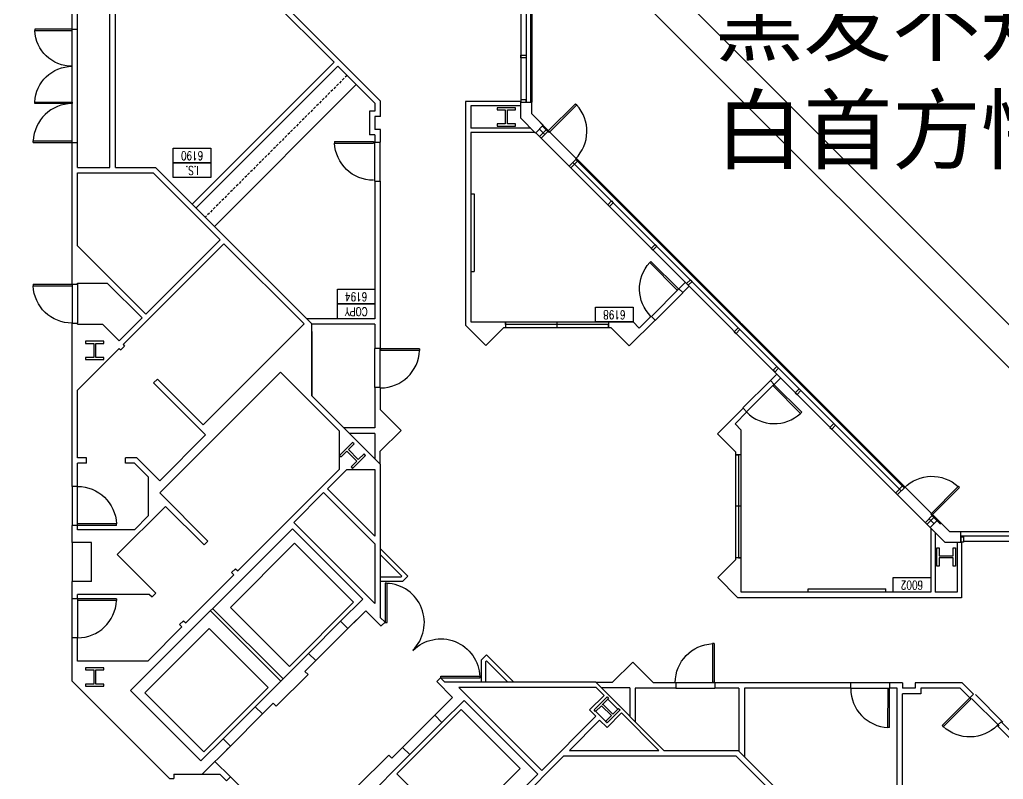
# Model space of a CAD drawing. Header units: millimetres. Extents: x 489553472 to 489553809, y 110504095 to 110504426.
# Drawn here: x 489553540.5 to 489553631.5, y 110504186.3 to 110504256.6 of the extents above; entities that cross this region are included whole.
import ezdxf
from ezdxf.enums import TextEntityAlignment as Align

# ---------------------------------------------------------------- set-up
doc = ezdxf.new("R2010")
doc.units = ezdxf.units.MM
doc.linetypes.add('HIDDEN', pattern=[0.375, 0.25, -0.125])
for name, color, linetype in [('DIM', 3, 'Continuous'), ('E-B-CORE', 30, 'Continuous'), ('E-B-ELEV', 112, 'Continuous'), ('E-B-FURR', 6, 'Continuous'), ('E-B-GLAZ', 72, 'Continuous'), ('E-B-MULL', 8, 'Continuous'), ('E-B-SHEL', 2, 'Continuous'), ('E-C-HEAD', 5, 'Continuous'), ('E-F-CASE', 4, 'Continuous'), ('E-F-DOOR', 3, 'Continuous'), ('E-S-COLM', 8, 'Continuous'), ('IDOORE', 2, 'Continuous'), ('IWALLE', 3, 'Continuous'), ('RMNUM', 40, 'Continuous'), ('TXT', 7, 'Continuous')]:
    doc.layers.add(name, color=color, linetype=linetype)
doc.styles.add('ROMANS', font='romans', dxfattribs={"width": 0.75, "height": 8})
doc.styles.get("Standard").update_dxf_attribs({"font": 'arial.ttf'})
doc.dimstyles.new('ISO-25', dxfattribs={"dimscale": 3, "dimtxt": 2.5, "dimasz": 2.5, "dimexe": 1.25, "dimexo": 0.625, "dimtad": 1, "dimdsep": 46, "dimtxsty": 'Standard', "dimcen": 2.5, "dimadec": 0, "dimazin": 0, "dimtfac": 1, "dimtmove": 0, "dimatfit": 3, "dimfxl": 0, "dimarcsym": 0})

# ---------------------------------------------------------------- blocks, each defined once
blk = doc.blocks.new('DOOR')
for p, q in [((23.430248, -26.001126), (23.430248, -62.225809)), ((25.177282, -26.001126), (23.430248, -26.001126)), ((25.177282, -62.225809), (25.177282, -26.001126)), ((23.902282, -62.225809), (25.177282, -62.225809))]:
    blk.add_line(p, q)
blk.add_arc((25.177282, -26.001126), 36.224684, 135, 267.984193)
blk = doc.blocks.new('DR-36')
for p, q in [((0, 36), (0, 0)), ((0, 36), (1.5, 36)), ((1.5, 36), (1.5, 0)), ((0, 0), (1.5, 0))]:
    blk.add_line(p, q)
blk.add_arc((0, 0), 36, 0, 87.61406)
blk = doc.blocks.new('DR-69P')
for points in [[(1.5, 0), (0, 0), (0, 34.5), (1.5, 34.5)], [(67.5, 0), (69, 0), (69, 34.5), (67.5, 34.5)]]:
    blk.add_lwpolyline(points, close=True)
for centre, start, end in [((0, 0), 0, 87.51045), ((69, 0), 92.48955, 180)]:
    blk.add_arc(centre, 34.5, start, end)
blk = doc.blocks.new('RMNUM')
at = {"layer": 'RMNUM'}
blk.add_lwpolyline([(-16.33354, 6.674702), (18.388073, 6.674702), (18.388073, -6.982766), (-16.33354, -6.982766), (-16.33354, 6.674702)], dxfattribs=at)
at = {"layer": 'RMNUM', "style": 'ROMANS', "width": 0.75}
blk.add_attdef('NUMBER', text='', height=8, dxfattribs=at).set_placement((1.027267, 0.114097), align=Align.MIDDLE_CENTER)
blk = doc.blocks.new('*D20')
at = {"layer": 'Defpoints', "color": 0, "transparency": 16777216}
for p in [(489553526.856, 110504401.545), (489553482.316, 110504115.512), (489553565.049, 110504115.512)]:
    blk.add_point(p, dxfattribs=at)
at = {"layer": 'DIM', "color": 0, "lineweight": -2, "transparency": 16777216}
for p, q in [((489553524.981, 110504401.545), (489553478.566, 110504401.545)), ((489553482.316, 110504394.045), (489553482.316, 110504123.012)), ((489553563.174, 110504115.512), (489553478.566, 110504115.512))]:
    blk.add_line(p, q, dxfattribs=at)
at = {"layer": 'DIM', "color": 0, "transparency": 16777216}
for points in [[(489553481.066, 110504394.045), (489553483.566, 110504394.045), (489553482.316, 110504401.545)], [(489553481.066, 110504123.012), (489553483.566, 110504123.012), (489553482.316, 110504115.512)]]:
    blk.add_solid(points, dxfattribs=at)
at = {"layer": 'DIM', "color": 0, "transparency": 16777216, "insert": (489553476.611, 110504258.529), "char_height": 7.5, "attachment_point": 5, "rotation": 90}
blk.add_mtext('288', dxfattribs=at)

msp = doc.modelspace()

# ---------------------------------------------------------------- linework, layer by layer
at = {"layer": 'E-B-CORE'}
for p, q in [((489553545.3485221, 110504255.7123077), (489553545.3485221, 110504258.5123077)), ((489553545.8485221, 110504255.7123077), (489553545.8485221, 110504258.0123077)), ((489553548.8485221, 110504242.9123077), (489553548.8485221, 110504258.0123077)), ((489553549.3485221, 110504242.9123077), (489553549.3485221, 110504258.5123077)), ((489553545.3485221, 110504255.7123077), (489553545.8485221, 110504255.7123077)), ((489553545.3485221, 110504232.1123077), (489553545.3485221, 110504245.2123077)), ((489553545.3485221, 110504245.2123077), (489553545.8485221, 110504245.2123077)), ((489553545.8485221, 110504242.9123077), (489553545.8485221, 110504245.2123077)), ((489553545.8485221, 110504242.9123077), (489553548.8485221, 110504242.9123077)), ((489553545.8485221, 110504242.4123077), (489553552.8382191, 110504242.4123077)), ((489553545.8485221, 110504235.6620552), (489553545.8485221, 110504242.4123077)), ((489553549.3485221, 110504242.9123077), (489553553.0453258, 110504242.9123077)), ((489553552.8382191, 110504242.4123077), (489553559.0348136, 110504236.2157132)), ((489553553.0453258, 110504242.9123077), (489553567.520095, 110504228.4375386)), ((489553559.388367, 110504235.8621598), (489553550.0545575, 110504226.5283503)), ((489553559.0348136, 110504236.2157132), (489553552.1648389, 110504229.3457384)), ((489553559.388367, 110504235.8621598), (489553566.8129882, 110504228.4375386)), ((489553552.1648389, 110504229.3457384), (489553545.8485221, 110504235.6620552)), ((489553545.8485221, 110504232.2123077), (489553548.5911628, 110504232.2123077)), ((489553545.8485221, 110504232.1123077), (489553545.8485221, 110504232.2123077)), ((489553551.8112855, 110504228.992185), (489553548.5911628, 110504232.2123077)), ((489553545.3485221, 110504232.1123077), (489553545.8485221, 110504232.1123077)), ((489553551.8112855, 110504228.992185), (489553549.6899651, 110504226.8708647)), ((489553545.3485221, 110504213.4175855), (489553545.3485221, 110504228.5123077)), ((489553545.3485221, 110504228.5123077), (489553545.8485221, 110504228.5123077)), ((489553545.8485221, 110504228.4123077), (489553545.8485221, 110504228.5123077)), ((489553545.8485221, 110504228.4123077), (489553548.1485221, 110504228.4123077)), ((489553549.6899651, 110504226.8708647), (489553548.1485221, 110504228.4123077)), ((489553566.8129882, 110504228.4375386), (489553557.4791787, 110504219.1037291)), ((489553567.520095, 110504221.7907348), (489553567.520095, 110504228.4375386)), ((489553567.520095, 110504227.7304318), (489553567.520095, 110504221.7907348)), ((489553549.7010041, 110504226.1747969), (489553545.8485221, 110504222.3223149)), ((489553549.7010041, 110504226.1747969), (489553549.8424254, 110504226.0333755)), ((489553550.1959788, 110504226.3869289), (489553549.8424254, 110504226.0333755)), ((489553550.0545575, 110504226.5283503), (489553550.1959788, 110504226.3869289)), ((489553553.236538, 110504223.3463697), (489553552.8829846, 110504222.9928164)), ((489553553.236538, 110504223.3463697), (489553557.4791787, 110504219.1037291)), ((489553564.6209572, 110504223.9827658), (489553553.44867, 110504212.8104787)), ((489553564.6209572, 110504223.9827658), (489553570.0414153, 110504218.5623077)), ((489553545.8485221, 110504216.0631699), (489553545.8485221, 110504222.3223149)), ((489553552.8829846, 110504222.9928164), (489553557.6913107, 110504218.1844902)), ((489553567.520095, 110504221.7907348), (489553573.8485221, 110504215.4623077)), ((489553570.0414153, 110504218.5623077), (489553570.0414153, 110504214.9782457)), ((489553557.6913107, 110504218.1844902), (489553553.44867, 110504213.9418496)), ((489553546.6843825, 110504216.0631699), (489553545.8485221, 110504216.0631699)), ((489553546.6843825, 110504215.5631699), (489553546.6843825, 110504216.0631699)), ((489553551.3273497, 110504216.0631699), (489553550.2843825, 110504216.0631699)), ((489553550.2843825, 110504215.5631699), (489553550.2843825, 110504216.0631699)), ((489553551.3273497, 110504216.0631699), (489553553.44867, 110504213.9418496)), ((489553546.6843825, 110504215.5631699), (489553545.8485221, 110504215.5631699)), ((489553545.8485221, 110504213.4175855), (489553545.8485221, 110504215.5631699)), ((489553551.1202429, 110504215.5631699), (489553550.2843825, 110504215.5631699)), ((489553551.1202429, 110504215.5631699), (489553552.3930351, 110504214.2903777)), ((489553570.0414153, 110504214.9782457), (489553560.6611592, 110504205.5979895)), ((489553570.7465025, 110504214.9782457), (489553568.9626608, 110504213.194404)), ((489553570.7465025, 110504214.9782457), (489553573.3485221, 110504214.9782457)), ((489553573.3485221, 110504214.9782457), (489553573.3485221, 110504208.8085427)), ((489553573.8485221, 110504215.4623077), (489553573.8485221, 110504209.0741355)), ((489553573.8485221, 110504215.4623077), (489553573.8485221, 110504205.5400107)), ((489553552.3930351, 110504214.2903777), (489553552.3930351, 110504210.6903777)), ((489553545.8485221, 110504213.4175855), (489553545.3485221, 110504213.4175855)), ((489553568.9626608, 110504213.194404), (489553573.3485221, 110504208.8085427)), ((489553553.44867, 110504212.8104787), (489553557.9034428, 110504208.355706)), ((489553568.6091075, 110504212.8408506), (489553565.8513909, 110504210.083134)), ((489553568.6091075, 110504212.8408506), (489553573.3485221, 110504208.101436)), ((489553549.5261304, 110504207.1163662), (489553553.9809031, 110504211.5711389)), ((489553553.9809031, 110504211.5711389), (489553557.5498894, 110504208.0021526)), ((489553551.1202429, 110504209.4175855), (489553552.3930351, 110504210.6903777)), ((489553545.8485221, 110504209.8175855), (489553545.3485221, 110504209.8175855)), ((489553545.3485221, 110504208.2175855), (489553545.3485221, 110504209.8175855)), ((489553545.8485221, 110504209.4175855), (489553545.8485221, 110504209.8175855)), ((489553565.7229067, 110504209.5045121), (489553550.7556869, 110504194.5372923)), ((489553565.7229067, 110504209.5045121), (489553572.228289, 110504202.9991297)), ((489553565.8513909, 110504210.083134), (489553573.3485221, 110504202.5865681)), ((489553551.1202429, 110504209.4175855), (489553545.8485221, 110504209.4175855)), ((489553547.1485221, 110504208.2175855), (489553545.3485221, 110504208.2175855)), ((489553547.1485221, 110504204.6175855), (489553547.1485221, 110504208.2175855)), ((489553557.9034428, 110504208.355706), (489553557.5498894, 110504208.0021526)), ((489553573.3485221, 110504208.101436), (489553573.3485221, 110504202.5865681)), ((489553573.8485221, 110504208.3670287), (489553573.8485221, 110504207.6759348)), ((489553573.8485221, 110504207.6759348), (489553576.3941065, 110504205.1303504)), ((489553573.8485221, 110504207.6759348), (489553576.3941065, 110504205.1303504)), ((489553549.5261304, 110504207.1163662), (489553553.0951166, 110504203.5473799)), ((489553573.8485221, 110504207.1102494), (489553573.8485221, 110504201.3000774)), ((489553573.8485221, 110504207.1102494), (489553575.8284211, 110504205.1303504)), ((489553560.4490272, 110504205.8101216), (489553560.0954738, 110504205.4565682)), ((489553560.4490272, 110504205.8101216), (489553560.6611592, 110504205.5979895)), ((489553560.3076058, 110504205.2444361), (489553555.8528331, 110504200.7896634)), ((489553560.0954738, 110504205.4565682), (489553560.3076058, 110504205.2444361)), ((489553575.7334463, 110504205.0353756), (489553573.8485221, 110504205.0353756)), ((489553575.7334463, 110504205.0353756), (489553575.8284211, 110504205.1303504)), ((489553575.8991318, 110504204.6353756), (489553576.3941065, 110504205.1303504)), ((489553547.1485221, 110504204.6175855), (489553545.3485221, 110504204.6175855)), ((489553545.3485221, 110504203.0175855), (489553545.3485221, 110504204.6175855)), ((489553575.8991318, 110504204.6353756), (489553573.8485221, 110504204.6353756)), ((489553552.5178042, 110504203.4175855), (489553545.8485221, 110504203.4175855)), ((489553545.8485221, 110504203.0175855), (489553545.8485221, 110504203.4175855)), ((489553552.5178042, 110504203.4175855), (489553552.7415632, 110504203.1938265)), ((489553553.0951166, 110504203.5473799), (489553552.7415632, 110504203.1938265)), ((489553545.8485221, 110504203.0175855), (489553545.3485221, 110504203.0175855)), ((489553572.228289, 110504202.9991297), (489553570.1804057, 110504200.9512463)), ((489553572.228289, 110504202.9991297), (489553570.1804057, 110504200.9512463)), ((489553572.4961804, 110504201.9235181), (489553570.8521571, 110504200.2794949)), ((489553571.8509454, 110504201.2782832), (489553570.8521571, 110504200.2794949)), ((489553572.4961804, 110504201.9235181), (489553573.9418467, 110504200.5093359)), ((489553573.8485221, 110504201.3000774), (489553574.2914866, 110504200.8667599)), ((489553555.4992797, 110504200.43611), (489553552.3351707, 110504197.2720011)), ((489553555.6407011, 110504201.0017955), (489553555.2871477, 110504200.6482421)), ((489553555.2871477, 110504200.6482421), (489553555.4992797, 110504200.43611)), ((489553555.6407011, 110504201.0017955), (489553555.8528331, 110504200.7896634)), ((489553570.1804057, 110504200.9512463), (489553570.8521571, 110504200.2794949)), ((489553570.1804057, 110504200.9512463), (489553570.8521571, 110504200.2794949)), ((489553574.2883196, 110504200.8721285), (489553573.9347662, 110504200.5185751)), ((489553545.3485221, 110504195.4184789), (489553545.3485221, 110504199.4175855)), ((489553545.8485221, 110504199.4175855), (489553545.3485221, 110504199.4175855)), ((489553545.8485221, 110504197.2720011), (489553545.8485221, 110504199.4175855)), ((489553567.2105572, 110504197.9813978), (489553562.279432, 110504193.0502726)), ((489553567.2105572, 110504197.9813978), (489553567.8823086, 110504197.3096464)), ((489553583.17159, 110504197.3629174), (489553583.6665648, 110504197.8578921)), ((489553583.6665648, 110504197.8578921), (489553586.2121492, 110504195.3123077)), ((489553583.6665648, 110504197.8578921), (489553586.2121492, 110504195.3123077)), ((489553552.3351707, 110504197.2720011), (489553545.8485221, 110504197.2720011)), ((489553567.8823086, 110504197.3096464), (489553566.8835203, 110504196.3108581)), ((489553583.17159, 110504197.3629174), (489553583.17159, 110504195.3123077)), ((489553583.57159, 110504197.1972319), (489553583.6665648, 110504197.2922067)), ((489553583.57159, 110504197.1972319), (489553583.57159, 110504195.3123077)), ((489553583.6665648, 110504197.2922067), (489553585.6464638, 110504195.3123077)), ((489553567.166363, 110504196.0280153), (489553564.2328145, 110504193.0944668)), ((489553566.8835203, 110504196.3108581), (489553567.166363, 110504196.0280153)), ((489553545.3485221, 110504195.4184789), (489553554.3546933, 110504186.4123077)), ((489553579.4182985, 110504195.7198844), (489553579.0647451, 110504195.366331)), ((489553580.5207498, 110504193.8989487), (489553579.0647451, 110504195.366331)), ((489553579.8205675, 110504195.3123077), (489553579.4182985, 110504195.7198844)), ((489553593.7868226, 110504195.3123077), (489553579.8205675, 110504195.3123077)), ((489553600.078649, 110504189.0123077), (489553593.7868226, 110504195.3123077)), ((489553550.7556869, 110504194.5372923), (489553557.2610693, 110504188.0319099)), ((489553588.7734952, 110504187.1610303), (489553581.1222178, 110504194.8123077)), ((489553593.824456, 110504194.8123077), (489553581.1222178, 110504194.8123077)), ((489553593.1982847, 110504192.7502443), (489553594.5428076, 110504194.0930229)), ((489553594.5428076, 110504194.0930229), (489553593.824456, 110504194.8123077)), ((489553563.9499717, 110504193.3773095), (489553562.9511834, 110504192.3785212)), ((489553563.9499717, 110504193.3773095), (489553564.2328145, 110504193.0944668)), ((489553580.5207498, 110504193.8989487), (489553578.8767266, 110504192.2549254)), ((489553579.8755149, 110504193.2537137), (489553578.8767266, 110504192.2549254)), ((489553581.5963614, 110504193.6310573), (489553579.548478, 110504191.583174)), ((489553581.5963614, 110504193.6310573), (489553579.548478, 110504191.583174)), ((489553588.4199418, 110504186.8074769), (489553581.5963614, 110504193.6310573)), ((489553595.1237704, 110504193.5113054), (489553594.8953515, 110504193.740021)), ((489553595.8141842, 110504192.820376), (489553595.1237704, 110504193.5113054)), ((489553562.279432, 110504193.0502726), (489553562.9511834, 110504192.3785212)), ((489553579.548478, 110504191.583174), (489553578.8767266, 110504192.2549254)), ((489553579.548478, 110504191.583174), (489553578.8767266, 110504192.2549254)), ((489553593.7801191, 110504192.1676541), (489553588.7734952, 110504187.1610303)), ((489553593.7801191, 110504192.1676541), (489553593.1982389, 110504192.7502903)), ((489553594.8244925, 110504191.5478416), (489553593.6225028, 110504192.7500149)), ((489553594.8244466, 110504191.1233478), (489553596.1667676, 110504192.4674126)), ((489553599.6173898, 110504189.0123077), (489553596.1667676, 110504192.4674126)), ((489553594.1341315, 110504191.8145598), (489553591.3318794, 110504189.0123077)), ((489553594.8244925, 110504191.1233019), (489553594.1332143, 110504191.8154781)), ((489553594.7537818, 110504191.4771309), (489553594.7537818, 110504191.4771309)), ((489553559.3095835, 110504190.0804241), (489553557.2610693, 110504188.0319099)), ((489553559.3095835, 110504190.0804241), (489553559.9813349, 110504189.4086727)), ((489553559.9813349, 110504189.4086727), (489553557.38497, 110504186.8123077)), ((489553559.9813349, 110504189.4086727), (489553559.6277815, 110504189.0551193)), ((489553576.5786295, 110504188.6133255), (489553571.6475043, 110504183.6822003)), ((489553574.625247, 110504188.5691313), (489553571.6916985, 110504185.6355828)), ((489553574.9080898, 110504188.2862886), (489553574.625247, 110504188.5691313)), ((489553575.9068781, 110504189.2850769), (489553574.9080898, 110504188.2862886)), ((489553576.5786295, 110504188.6133255), (489553575.9068781, 110504189.2850769)), ((489553591.3318794, 110504189.0123077), (489553599.6173898, 110504189.0123077)), ((489553600.078649, 110504189.0123077), (489553606.9446116, 110504189.0123077)), ((489553606.9446116, 110504189.0123077), (489553622.1485221, 110504173.8083972)), ((489553558.5557297, 110504187.9830674), (489553559.9810986, 110504186.5580135)), ((489553590.8318794, 110504188.5123077), (489553581.9380035, 110504179.6184318)), ((489553590.8318794, 110504188.5123077), (489553606.7375048, 110504188.5123077)), ((489553606.7375048, 110504188.5123077), (489553621.6485221, 110504173.6012904)), ((489553554.7546933, 110504186.8123077), (489553559.0193827, 110504186.8123077)), ((489553554.7546933, 110504186.8123077), (489553554.7546933, 110504186.4123077)), ((489553559.0193827, 110504186.8123077), (489553559.6275452, 110504186.2044601)), ((489553588.4199418, 110504186.8074769), (489553578.4710848, 110504176.8586198)), ((489553554.3546933, 110504186.4123077), (489553554.7546933, 110504186.4123077)), ((489553559.9810986, 110504186.5580135), (489553559.6275452, 110504186.2044601))]:
    msp.add_line(p, q, dxfattribs=at)
at = {"layer": 'E-B-ELEV'}
for p, q in [((489553564.6389286, 110504195.4097692), (489553558.1335462, 110504201.9151516)), ((489553564.8510606, 110504195.6219012), (489553558.3456782, 110504202.1272836))]:
    msp.add_line(p, q, dxfattribs=at)
for points in [[(489553565.9231116, 110504208.1729362), (489553559.9834147, 110504202.2332393), (489553565.4400639, 110504196.77659), (489553571.3797609, 110504202.716287)], [(489553558.0269597, 110504200.2767843), (489553563.483609, 110504194.820135), (489553557.543912, 110504188.8804381), (489553552.0872628, 110504194.3370873)], [(489553586.7701679, 110504187.3258799), (489553580.830471, 110504181.386183), (489553575.3738217, 110504186.8428322), (489553581.3135187, 110504192.7825292)]]:
    msp.add_lwpolyline(points, close=True, dxfattribs=at)
at = {"layer": 'E-B-FURR'}
for p, q in [((489553586.8485221, 110504294.1123077), (489553586.8485221, 110504249.1759069)), ((489553559.6078029, 110504263.3123077), (489553573.8485221, 110504249.0715885)), ((489553559.4006961, 110504262.8123077), (489553569.5782545, 110504252.6347493)), ((489553569.5782545, 110504252.6347493), (489553556.4505693, 110504239.5070642)), ((489553569.9318079, 110504252.2811959), (489553556.8041227, 110504239.1535108)), ((489553569.9318079, 110504252.2811959), (489553573.3485221, 110504248.8644817)), ((489553573.3485221, 110504248.8634258), (489553573.3485221, 110504248.1154719)), ((489553573.8485221, 110504249.0705326), (489553573.8485221, 110504247.6154719)), ((489553581.7265667, 110504249.0102374), (489553581.7265667, 110504228.3180837)), ((489553586.8485221, 110504249.0102374), (489553581.7265667, 110504249.0102374)), ((489553586.8485221, 110504248.6102374), (489553582.2265667, 110504248.6102374)), ((489553582.2265667, 110504248.6102374), (489553582.2265667, 110504246.5523321)), ((489553572.8485221, 110504248.1154719), (489553572.8485221, 110504245.9154719)), ((489553573.3485221, 110504248.1154719), (489553572.8485221, 110504248.1154719)), ((489553573.3485221, 110504247.6154719), (489553573.3485221, 110504246.4154719)), ((489553573.8603842, 110504247.6154719), (489553573.3485221, 110504247.6154719)), ((489553573.3485221, 110504245.9154719), (489553572.8485221, 110504245.9154719)), ((489553573.8603842, 110504246.4154719), (489553573.3485221, 110504246.4154719)), ((489553573.3485221, 110504245.9154719), (489553573.3485221, 110504245.2516047)), ((489553573.8485221, 110504246.4154719), (489553573.8485221, 110504245.2516047)), ((489553587.7545327, 110504246.5523321), (489553582.2265667, 110504246.5523321)), ((489553582.2265667, 110504246.1523321), (489553582.2265667, 110504228.6244577)), ((489553588.1542631, 110504246.1523321), (489553582.2265667, 110504246.1523321)), ((489553624.710304, 110504209.6260017), (489553588.2312596, 110504246.1050461)), ((489553573.3277106, 110504245.2516047), (489553573.8485221, 110504245.2516047)), ((489553573.3277106, 110504241.6516047), (489553573.8485221, 110504241.6516047)), ((489553573.3485221, 110504241.6516047), (489553573.3485221, 110504228.9207454)), ((489553573.8485221, 110504241.6516047), (489553573.8485221, 110504226.1745384)), ((489553582.2265667, 110504240.4786305), (489553582.5265667, 110504240.4786305)), ((489553582.5265667, 110504240.4786305), (489553582.5265667, 110504233.2786305)), ((489553582.2265667, 110504233.2786305), (489553582.5265667, 110504233.2786305)), ((489553601.4642603, 110504231.6883425), (489553602.0634079, 110504232.2905129)), ((489553602.0592319, 110504232.2809046), (489553602.4077547, 110504231.9266865)), ((489553601.8204369, 110504231.3389989), (489553601.4642603, 110504231.6883425)), ((489553601.8204369, 110504231.3389989), (489553602.4161766, 110504231.9377442)), ((489553573.3485221, 110504228.9207454), (489553567.0368881, 110504228.9207454)), ((489553582.2265667, 110504228.6244577), (489553597.2265667, 110504228.6244577)), ((489553596.8774116, 110504226.4280283), (489553599.2525306, 110504228.7912248)), ((489553597.2265667, 110504228.6244577), (489553597.7998519, 110504228.0511725)), ((489553597.7998519, 110504228.0511725), (489553598.9018486, 110504229.1476374)), ((489553598.8898985, 110504229.1597828), (489553599.2525306, 110504228.7912248)), ((489553573.3485221, 110504228.4207454), (489553567.4893431, 110504228.4207454)), ((489553573.3485221, 110504228.4207454), (489553573.3485221, 110504226.1745384)), ((489553581.7265667, 110504228.3180837), (489553583.5937207, 110504226.4509296)), ((489553585.2672488, 110504228.1244577), (489553583.5937207, 110504226.4509296)), ((489553585.2672488, 110504228.1244577), (489553595.1749226, 110504228.1244577)), ((489553595.1749226, 110504228.1244577), (489553596.8774116, 110504226.4280283)), ((489553595.3625094, 110504227.9375386), (489553596.8774116, 110504226.4280283)), ((489553573.8784217, 110504226.1745384), (489553573.3485221, 110504226.1745384)), ((489553609.9298497, 110504223.2051379), (489553610.5289974, 110504223.8073084)), ((489553610.2840678, 110504222.8566151), (489553609.9298497, 110504223.2051379)), ((489553610.2984642, 110504222.868295), (489553610.8817661, 110504223.4545396)), ((489553573.3485221, 110504222.5745384), (489553573.3485221, 110504218.8207454)), ((489553573.8784217, 110504222.5745384), (489553573.3485221, 110504222.5745384)), ((489553573.8485221, 110504222.5745384), (489553573.8485221, 110504220.5233951)), ((489553573.8485221, 110504220.5233951), (489553575.7729979, 110504218.5989193)), ((489553605.0274424, 110504218.2779976), (489553607.3906388, 110504220.6531166)), ((489553607.7591969, 110504220.2904844), (489553607.3906388, 110504220.6531166)), ((489553606.6505865, 110504219.2004379), (489553607.7470514, 110504220.3024346)), ((489553573.3485221, 110504218.8207454), (489553570.4900844, 110504218.8207454)), ((489553575.7729979, 110504218.5989193), (489553573.8485221, 110504216.6744436)), ((489553607.2238717, 110504218.6271527), (489553606.6505865, 110504219.2004379)), ((489553607.2238717, 110504203.6271527), (489553607.2238717, 110504218.6271527)), ((489553573.3485221, 110504218.3207454), (489553570.9900844, 110504218.3207454)), ((489553573.3485221, 110504218.3207454), (489553573.3485221, 110504215.9623077)), ((489553606.7238717, 110504216.5755086), (489553605.0274424, 110504218.2779976)), ((489553573.8485221, 110504215.4623077), (489553573.8485221, 110504216.6744436)), ((489553606.7238717, 110504206.6678348), (489553606.7238717, 110504216.5755086)), ((489553624.7517461, 110504209.5548491), (489553624.7517461, 110504203.6271527)), ((489553625.1517461, 110504209.1551187), (489553625.1517461, 110504203.6271527)), ((489553627.2096514, 110504208.2491081), (489553627.2096514, 110504203.6271527)), ((489553627.6096514, 110504208.2491081), (489553627.6096514, 110504203.1271527)), ((489553672.6485221, 110504208.3123077), (489553627.7753209, 110504208.3123077)), ((489553606.7238717, 110504206.6678348), (489553605.0503436, 110504204.9943067)), ((489553606.9174977, 110504203.1271527), (489553605.0503436, 110504204.9943067)), ((489553627.6096514, 110504203.1271527), (489553606.9174977, 110504203.1271527)), ((489553624.7517461, 110504203.6271527), (489553607.2238717, 110504203.6271527)), ((489553613.4064345, 110504203.9544098), (489553620.6064345, 110504203.9544098)), ((489553613.4064345, 110504203.6544098), (489553613.4064345, 110504203.9544098)), ((489553620.6064345, 110504203.6544098), (489553620.6064345, 110504203.9544098)), ((489553627.2096514, 110504203.6271527), (489553625.1517461, 110504203.6271527)), ((489553597.1983333, 110504197.1735839), (489553595.3293792, 110504195.3046297)), ((489553599.1202385, 110504195.2512904), (489553597.1981392, 110504197.1733897)), ((489553593.7944906, 110504195.3046297), (489553595.3293792, 110504195.3046297)), ((489553601.1717701, 110504195.2512904), (489553599.1202385, 110504195.2512904)), ((489553601.1717701, 110504195.28119), (489553601.1717701, 110504194.7512904)), ((489553604.7717701, 110504195.28119), (489553604.7717701, 110504194.7512904)), ((489553617.3507086, 110504195.2512904), (489553604.7717701, 110504195.2512904)), ((489553617.3507086, 110504194.7304788), (489553617.3507086, 110504195.2512904)), ((489553622.1240017, 110504195.2512904), (489553620.9601345, 110504195.2512904)), ((489553620.9601345, 110504194.7304788), (489553620.9601345, 110504195.2512904)), ((489553622.1240017, 110504195.2631524), (489553622.1240017, 110504194.7512904)), ((489553623.3240017, 110504195.2631524), (489553623.3240017, 110504194.7512904)), ((489553627.6677643, 110504195.2512904), (489553623.3240017, 110504195.2512904)), ((489553628.710064, 110504194.2100466), (489553627.6688202, 110504195.2512904)), ((489553596.9179772, 110504194.804629), (489553594.2938427, 110504194.804629)), ((489553596.9179772, 110504194.804629), (489553596.9179772, 110504192.1770855)), ((489553597.4179772, 110504194.7512904), (489553597.4179772, 110504191.676436)), ((489553601.1717701, 110504194.7512904), (489553597.4179772, 110504194.7512904)), ((489553607.0179772, 110504194.7512904), (489553604.7717701, 110504194.7512904)), ((489553607.0179772, 110504194.7512904), (489553607.0179772, 110504188.8921114)), ((489553607.5179772, 110504194.7512904), (489553607.5179772, 110504188.4396564)), ((489553617.3507086, 110504194.7512904), (489553607.5179772, 110504194.7512904)), ((489553621.6485221, 110504194.7512904), (489553620.9601345, 110504194.7512904)), ((489553621.6485221, 110504173.8083972), (489553621.6485221, 110504194.7512904)), ((489553623.3240017, 110504194.7512904), (489553622.1240017, 110504194.7512904)), ((489553622.1485221, 110504173.8083972), (489553622.1485221, 110504194.2512904)), ((489553623.8240017, 110504194.2512904), (489553622.1485221, 110504194.2512904)), ((489553623.8240017, 110504194.7512904), (489553623.8240017, 110504194.2512904)), ((489553627.4606576, 110504194.7512904), (489553623.8240017, 110504194.7512904)), ((489553628.3553882, 110504193.8576156), (489553627.4617134, 110504194.7512904)), ((489553628.3511487, 110504193.8534029), (489553628.710064, 110504194.2100466)), ((489553630.8886395, 110504191.2997505), (489553631.2556612, 110504191.6644494)), ((489553641.4095394, 110504180.8034644), (489553630.9009855, 110504191.3120183)), ((489553641.9095394, 110504181.0105712), (489553631.2556612, 110504191.6644494))]:
    msp.add_line(p, q, dxfattribs=at)
at = {"layer": 'E-B-GLAZ'}
for p, q in [((489553587.3485221, 110504294.1123077), (489553587.3485221, 110504248.948754)), ((489553587.7485221, 110504294.1123077), (489553587.7485221, 110504248.948754)), ((489553587.8485221, 110504294.1123077), (489553587.8485221, 110504248.948754)), ((489553587.8485221, 110504247.8762687), (489553589.4162703, 110504246.3085206)), ((489553588.8461954, 110504246.7371741), (489553589.3454688, 110504246.2379007)), ((489553588.5646011, 110504246.4530829), (489553589.062263, 110504245.9554211)), ((489553588.565052, 110504245.7712537), (489553589.2722028, 110504246.4783165)), ((489553588.724151, 110504245.6121547), (489553589.4306905, 110504246.3198288)), ((489553591.3025481, 110504243.0337576), (489553592.0151026, 110504243.7462234)), ((489553591.4616518, 110504242.8746539), (489553592.1735903, 110504243.5877356)), ((489553591.631312, 110504243.386372), (489553622.013753, 110504213.0039311)), ((489553591.9145179, 110504243.6688516), (489553622.2963688, 110504213.2870007)), ((489553591.9853193, 110504243.7394715), (489553622.3670227, 110504213.3577681)), ((489553590.1863436, 110504228.6244577), (489553590.1863436, 110504228.1244577)), ((489553621.5142444, 110504212.8220614), (489553622.2141869, 110504213.5219168)), ((489553621.6733372, 110504212.6629686), (489553622.3726747, 110504213.3634291)), ((489553607.2238717, 110504211.5869295), (489553606.7238717, 110504211.5869295)), ((489553624.2517405, 110504210.0845652), (489553624.9570867, 110504210.7898237)), ((489553624.410838, 110504209.9254678), (489553625.1155745, 110504210.631336)), ((489553624.5924508, 110504210.4252332), (489553625.0524969, 110504209.9651871)), ((489553624.8753112, 110504210.7080583), (489553625.6660365, 110504209.917333)), ((489553624.9460262, 110504210.7787646), (489553625.7660365, 110504209.9587543)), ((489553672.6485221, 110504209.2123077), (489553627.548168, 110504209.2123077)), ((489553672.6485221, 110504208.8123077), (489553627.548168, 110504208.8123077))]:
    msp.add_line(p, q, dxfattribs=at)
for points in [[(489553594.9444585, 110504228.617174), (489553594.9444585, 110504228.117174), (489553594.9444585, 110504228.3810387), (489553585.4282286, 110504228.3810387), (489553585.4282286, 110504228.617174), (489553585.4282286, 110504228.117174)], [(489553607.216588, 110504216.3450445), (489553606.716588, 110504216.3450445), (489553606.9804527, 110504216.3450445), (489553606.9804527, 110504206.8288146), (489553607.216588, 110504206.8288146), (489553606.716588, 110504206.8288146)]]:
    msp.add_lwpolyline(points, dxfattribs=at)
at = {"layer": 'E-B-MULL'}
for points in [[(489553587.3485221, 110504253.0541985), (489553586.8485221, 110504253.0541985), (489553586.8485221, 110504253.2791985), (489553587.3485221, 110504253.2791985)], [(489553587.3485221, 110504249.1759069), (489553586.8485221, 110504249.1759069), (489553586.8485221, 110504248.9509069), (489553587.3485221, 110504248.9509069)], [(489553595.392252, 110504239.6516261), (489553595.0386986, 110504239.2980727), (489553594.8795996, 110504239.4571717), (489553595.233153, 110504239.8107251)], [(489553599.417555, 110504235.6263232), (489553599.0640016, 110504235.2727698), (489553598.9049025, 110504235.4318688), (489553599.2584559, 110504235.7854222)], [(489553602.6817132, 110504232.3736092), (489553602.3281598, 110504232.0200558), (489553602.1690608, 110504232.1791548), (489553602.5226142, 110504232.5327082)], [(489553606.9383393, 110504228.078818), (489553606.5847859, 110504227.7252646), (489553606.7438849, 110504227.5661655), (489553607.0974383, 110504227.9197189)], [(489553610.5229572, 110504224.506171), (489553610.1694038, 110504224.1526176), (489553610.3285029, 110504223.9935186), (489553610.6820563, 110504224.347072)], [(489553612.581712, 110504222.4307774), (489553612.2281586, 110504222.077224), (489553612.3872576, 110504221.918125), (489553612.740811, 110504222.2716784)], [(489553615.7835395, 110504219.2341446), (489553615.4299861, 110504218.8805912), (489553615.5890851, 110504218.7214922), (489553615.9426385, 110504219.0750456)], [(489553627.7753209, 110504208.7491081), (489553627.7753209, 110504208.2491081), (489553627.5503209, 110504208.2491081), (489553627.5503209, 110504208.7491081)]]:
    msp.add_lwpolyline(points, close=True, dxfattribs=at)
at = {"layer": 'E-B-SHEL'}
for p, q in [((489553598.8485221, 110504261.5123077), (489553640.0485221, 110504220.3123077)), ((489553598.8463549, 110504257.5123077), (489553636.0485221, 110504220.3101405)), ((489553586.8485221, 110504247.458954), (489553586.8485221, 110504248.948754)), ((489553586.8485221, 110504248.948754), (489553587.8485221, 110504248.948754)), ((489553587.8485221, 110504247.87297), (489553587.8485221, 110504248.948754)), ((489553588.9145939, 110504246.8061791), (489553587.8485221, 110504247.87297)), ((489553588.2106071, 110504246.0959501), (489553586.8485221, 110504247.458954)), ((489553588.2106071, 110504246.0959501), (489553588.916594, 110504246.8081969)), ((489553624.6953641, 110504209.6111931), (489553625.4076109, 110504210.3171799)), ((489553624.6953641, 110504209.6111931), (489553626.058368, 110504208.2491081)), ((489553625.4055931, 110504210.3151799), (489553626.472384, 110504209.2491081)), ((489553626.472384, 110504209.2491081), (489553627.548168, 110504209.2491081)), ((489553627.548168, 110504208.2491081), (489553627.548168, 110504209.2491081)), ((489553626.058368, 110504208.2491081), (489553627.548168, 110504208.2491081))]:
    msp.add_line(p, q, dxfattribs=at)
at = {"layer": 'E-C-HEAD'}
for p, q in [((489553545.3485221, 110504245.2123077), (489553545.3485221, 110504255.7123077)), ((489553545.8485221, 110504245.2123077), (489553545.8485221, 110504255.7123077)), ((489553625.4584592, 110504210.2540358), (489553588.9794148, 110504246.7330802)), ((489553573.3429432, 110504241.6314893), (489553573.3417518, 110504245.2314891)), ((489553573.8429432, 110504241.6316548), (489553573.8417518, 110504245.2316546)), ((489553545.3485221, 110504232.1123077), (489553545.3485221, 110504228.5123077)), ((489553545.8485221, 110504232.1123077), (489553545.8485221, 110504228.5123077)), ((489553601.4625042, 110504231.6781012), (489553598.9232934, 110504229.1260798)), ((489553601.8169461, 110504231.3254385), (489553599.2777353, 110504228.7734172)), ((489553573.3497135, 110504222.5745386), (489553573.3485221, 110504226.1745384)), ((489553573.8497135, 110504222.5747041), (489553573.8485221, 110504226.1747039)), ((489553609.9248525, 110504223.2175321), (489553607.3728312, 110504220.6783213)), ((489553610.2775152, 110504222.8630902), (489553607.7254938, 110504220.3238794)), ((489553545.3485221, 110504213.4175855), (489553545.3485221, 110504209.8175855)), ((489553545.8485221, 110504209.8175855), (489553545.8485221, 110504213.4175855)), ((489553545.3485221, 110504208.2175855), (489553545.3485221, 110504204.6175855)), ((489553545.3485221, 110504199.4175855), (489553545.3485221, 110504203.0175855)), ((489553545.8485221, 110504203.0175855), (489553545.8485221, 110504199.4175855)), ((489553570.1804057, 110504200.9512463), (489553567.2105572, 110504197.9813978)), ((489553570.8521571, 110504200.2794949), (489553567.8823086, 110504197.3096464)), ((489553601.1764338, 110504195.2719325), (489553604.7764338, 110504195.2719325)), ((489553617.3721599, 110504195.2719325), (489553620.9721599, 110504195.2719325)), ((489553601.1764338, 110504194.7719325), (489553604.7764338, 110504194.7719325)), ((489553617.3721599, 110504194.7719325), (489553620.9721599, 110504194.7719325)), ((489553628.8752363, 110504194.1685478), (489553631.4208207, 110504191.6229634)), ((489553628.5216829, 110504193.8149944), (489553631.0672673, 110504191.26941)), ((489553559.3095835, 110504190.0804241), (489553562.279432, 110504193.0502726)), ((489553559.9813349, 110504189.4086727), (489553562.9511834, 110504192.3785212)), ((489553575.9068781, 110504189.2850769), (489553578.8767266, 110504192.2549254)), ((489553576.5786295, 110504188.6133255), (489553579.548478, 110504191.583174)), ((489553559.9807626, 110504186.5583503), (489553565.1545942, 110504181.3838887))]:
    msp.add_line(p, q, dxfattribs=at)
at = {"layer": 'E-F-CASE', "linetype": 'HIDDEN'}
msp.add_line((489553570.7734436, 110504251.4257753), (489553557.6526509, 110504238.3049827), dxfattribs=at)
at = {"layer": 'E-F-CASE'}
msp.add_line((489553571.6219717, 110504250.5772472), (489553558.501179, 110504237.4564545), dxfattribs=at)
at = {"layer": 'E-S-COLM'}
for p, q in [((489553594.3648731, 110504193.2095425), (489553594.8956957, 110504193.7396764)), ((489553594.7537818, 110504193.881294), (489553594.7540221, 110504193.881534))]:
    msp.add_line(p, q, dxfattribs=at)
for points in [[(489553584.6485221, 110504246.9294509), (489553584.6485221, 110504246.7294509), (489553586.3485221, 110504246.7294509), (489553586.3485221, 110504246.9294509), (489553585.5985221, 110504246.9294509), (489553585.5985221, 110504248.2294509), (489553586.3485221, 110504248.2294509), (489553586.3485221, 110504248.4294509), (489553584.6485221, 110504248.4294509), (489553584.6485221, 110504248.2294509), (489553585.3985221, 110504248.2294509), (489553585.3985221, 110504246.9294509)], [(489553546.5935433, 110504225.3466808), (489553546.5935433, 110504225.1466808), (489553548.2935433, 110504225.1466808), (489553548.2935433, 110504225.3466808), (489553547.5435433, 110504225.3466808), (489553547.5435433, 110504226.6466808), (489553548.2935433, 110504226.6466808), (489553548.2935433, 110504226.8466808), (489553546.5935433, 110504226.8466808), (489553546.5935433, 110504226.6466808), (489553547.3435433, 110504226.6466808), (489553547.3435433, 110504225.3466808)], [(489553571.4275589, 110504217.3489383), (489553571.2861375, 110504217.4903596), (489553570.084056, 110504216.2882781), (489553570.2254774, 110504216.1468567), (489553570.7558074, 110504216.6771868), (489553571.6750463, 110504215.757948), (489553571.1447162, 110504215.2276179), (489553571.2861375, 110504215.0861966), (489553572.4882191, 110504216.2882781), (489553572.3467977, 110504216.4296995), (489553571.8164676, 110504215.8993694), (489553570.8972288, 110504216.8186082)], [(489553625.5288649, 110504206.0491081), (489553625.3288649, 110504206.0491081), (489553625.3288649, 110504207.7491081), (489553625.5288649, 110504207.7491081), (489553625.5288649, 110504206.9991081), (489553626.8288649, 110504206.9991081), (489553626.8288649, 110504207.7491081), (489553627.0288649, 110504207.7491081), (489553627.0288649, 110504206.0491081), (489553626.8288649, 110504206.0491081), (489553626.8288649, 110504206.7991081), (489553625.5288649, 110504206.7991081)], [(489553546.5935433, 110504195.1465101), (489553546.5935433, 110504194.9465101), (489553548.2935433, 110504194.9465101), (489553548.2935433, 110504195.1465101), (489553547.5435433, 110504195.1465101), (489553547.5435433, 110504196.4465101), (489553548.2935433, 110504196.4465101), (489553548.2935433, 110504196.6465101), (489553546.5935433, 110504196.6465101), (489553546.5935433, 110504196.4465101), (489553547.3435433, 110504196.4465101), (489553547.3435433, 110504195.1465101)], [(489553595.8851527, 110504192.8913445), (489553596.026574, 110504192.7499231), (489553594.8244925, 110504191.5478416), (489553594.6830711, 110504191.689263), (489553595.2134012, 110504192.219593), (489553594.2941624, 110504193.1388319), (489553593.7638323, 110504192.6085018), (489553593.622411, 110504192.7499231), (489553594.8244925, 110504193.9520047), (489553594.9659139, 110504193.8105833), (489553594.4355838, 110504193.2802532), (489553595.3548226, 110504192.3610144)]]:
    msp.add_lwpolyline(points, close=True, dxfattribs=at)
at = {"layer": 'IWALLE'}
for p, q in [((489553545.3485221, 110504195.4184789), (489553554.3546933, 110504186.4123077)), ((489553592.9299473, 110504194.8123077), (489553584.6369179, 110504194.8123077))]:
    msp.add_line(p, q, dxfattribs=at)

# ---------------------------------------------------------------- block references
at = {"xscale": 0.1, "yscale": 0.1, "zscale": 0.1, "rotation": 180}
for p, values in [((489553556.5467718, 110504244.0086747), {'NUMBER': '6190'}), ((489553556.5467718, 110504242.6429279), {'NUMBER': 'I.S.'}), ((489553571.7151681, 110504230.9539625), {'NUMBER': '6194'}), ((489553571.7151681, 110504229.5882157), {'NUMBER': 'COPY'}), ((489553595.5932126, 110504229.2919279), {'NUMBER': '6198'}), ((489553623.1183921, 110504204.2946229), {'NUMBER': '6002'})]:
    msp.add_blockref('RMNUM', p, dxfattribs=at).add_auto_attribs(values)
at = {"layer": 'E-F-DOOR'}
for name, p, xscale, yscale, zscale, rotation in [('DR-69P', (489553545.3485221, 110504255.7123077), -0.1, 0.1, 0.1, 90), ('DR-36', (489553545.3485221, 110504245.2123077), 0.1, 0.1, 0.1, 89.99999999999999), ('DR-36', (489553589.3528219, 110504246.2546548), 0.1, 0.1, 0.1, 314.90161), ('DR-36', (489553573.215174, 110504245.3219161), -0.1, 0.1, 0.1, 90.01896200000002), ('DR-36', (489553601.4212308, 110504231.6812936), -0.1, 0.1, 0.1, 45.01896199999994), ('DR-36', (489553545.3485221, 110504232.1123077), -0.1, 0.1, 0.1, 90), ('DR-36', (489553573.8784713, 110504226.1282444), 0.1, 0.1, 0.1, 269.981038), ('DR-36', (489553610.2807076, 110504222.8218168), 0.09999999999999998, 0.09999999999999998, 0.09999999999999998, 224.981038), ('DR-36', (489553624.8540688, 110504210.7534079), -0.1, 0.1, 0.1, 315.0983900000001), ('DR-36', (489553545.8485221, 110504209.8175855), -0.1, 0.1, 0.1, 270), ('DR-36', (489553545.8485221, 110504203.0175855), 0.1, 0.1, 0.1, 270), ('DR-36', (489553604.7254761, 110504195.2812396), -0.1, 0.1, 0.1, 0.01896199999993797), ('DR-36', (489553620.948797, 110504194.7242627), 0.1, 0.1, 0.1, 179.981038), ('DR-36', (489553628.3511487, 110504193.8534029), -0.1, 0.1, 0.1, 135.0189619999999)]:
    msp.add_blockref(name, p, dxfattribs=dict(at, xscale=xscale, yscale=yscale, zscale=zscale, rotation=rotation))
at = {"layer": 'IDOORE', "yscale": 0.1, "zscale": 0.1}
for p, xscale, rotation in [((489553576.8157128, 110504198.2339914), 0.1, 180), ((489553576.8334054, 110504198.2162988), -0.1, 90)]:
    msp.add_blockref('DOOR', p, dxfattribs=dict(at, xscale=xscale, rotation=rotation))

# ---------------------------------------------------------------- texts
at = {"layer": 'TXT', "insert": (489553588.4401708, 110504279.3856266), "char_height": 6, "attachment_point": 1}
msp.add_mtext_dynamic_manual_height_columns('{\\fKaiTi|b0|i0|c134|p49;\u3000  三更灯火五更鸡\\P\u3000\u3000正是男儿读书时\\P\u3000\u3000黑发不知勤学早\\P\u3000\u3000白首方悔读书迟}', width=106.645413041, gutter_width=12.5, heights=[50.3017582], dxfattribs=at)

# ---------------------------------------------------------------- dimensions: what is measured, and where the dimension line sits
at = {"layer": 'DIM'}
dim = msp.add_linear_dim(base=(489553482.3155131, 110504115.5123077), p1=(489553526.8561563, 110504401.5447334), p2=(489553565.0485221, 110504115.5123077), angle=90, text='288', dimstyle='ISO-25', dxfattribs=at)
dim.commit()
dim.dimension.update_dxf_attribs({"geometry": '*D20', "text_midpoint": (489553482.315513, 110504258.5285204), "dimtype": 160})

doc.saveas('drawing.dxf')
